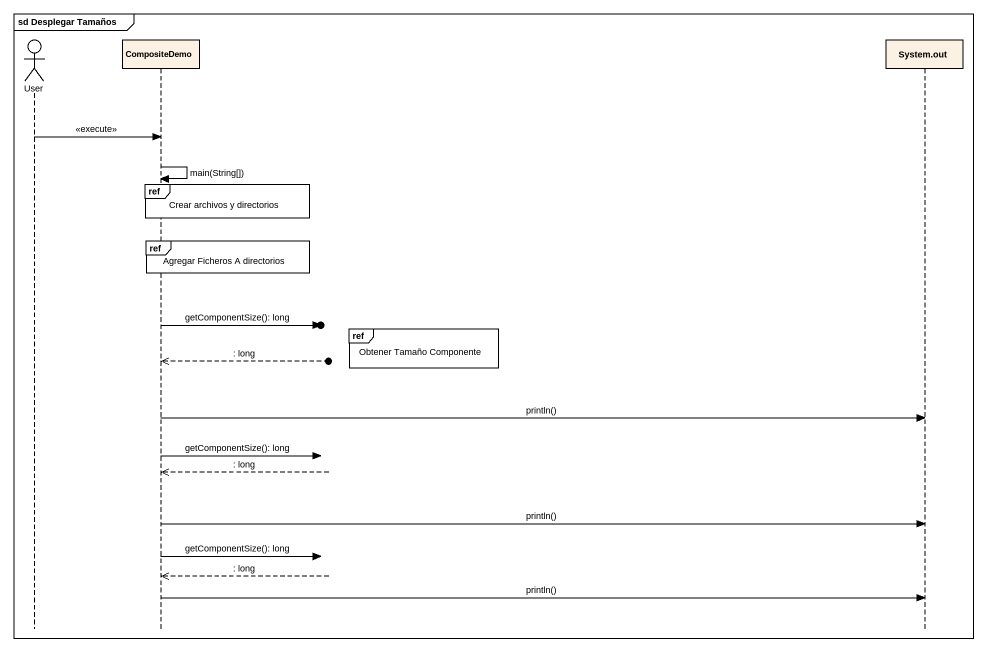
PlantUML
@startuml
mainframe sd Desplegar Tamaños
hide footbox
actor User
participant CompositeDemo
participant "System.out" as System_out

User -> CompositeDemo : <<execute>>
CompositeDemo -> CompositeDemo : main(String[])
ref over CompositeDemo : Crear archivos y directorios
ref over CompositeDemo : Agregar Ficheros A directorios
CompositeDemo ->o] : getComponentSize(): long
ref over CompositeDemo : Obtener Tamaño Componente
CompositeDemo <<--o] : : long
CompositeDemo -> System_out : println()
CompositeDemo ->o] : getComponentSize(): long
CompositeDemo <<--o] : : long
CompositeDemo -> System_out : println()
CompositeDemo ->o] : getComponentSize(): long
CompositeDemo <<--o] : : long
CompositeDemo -> System_out : println()
@enduml
